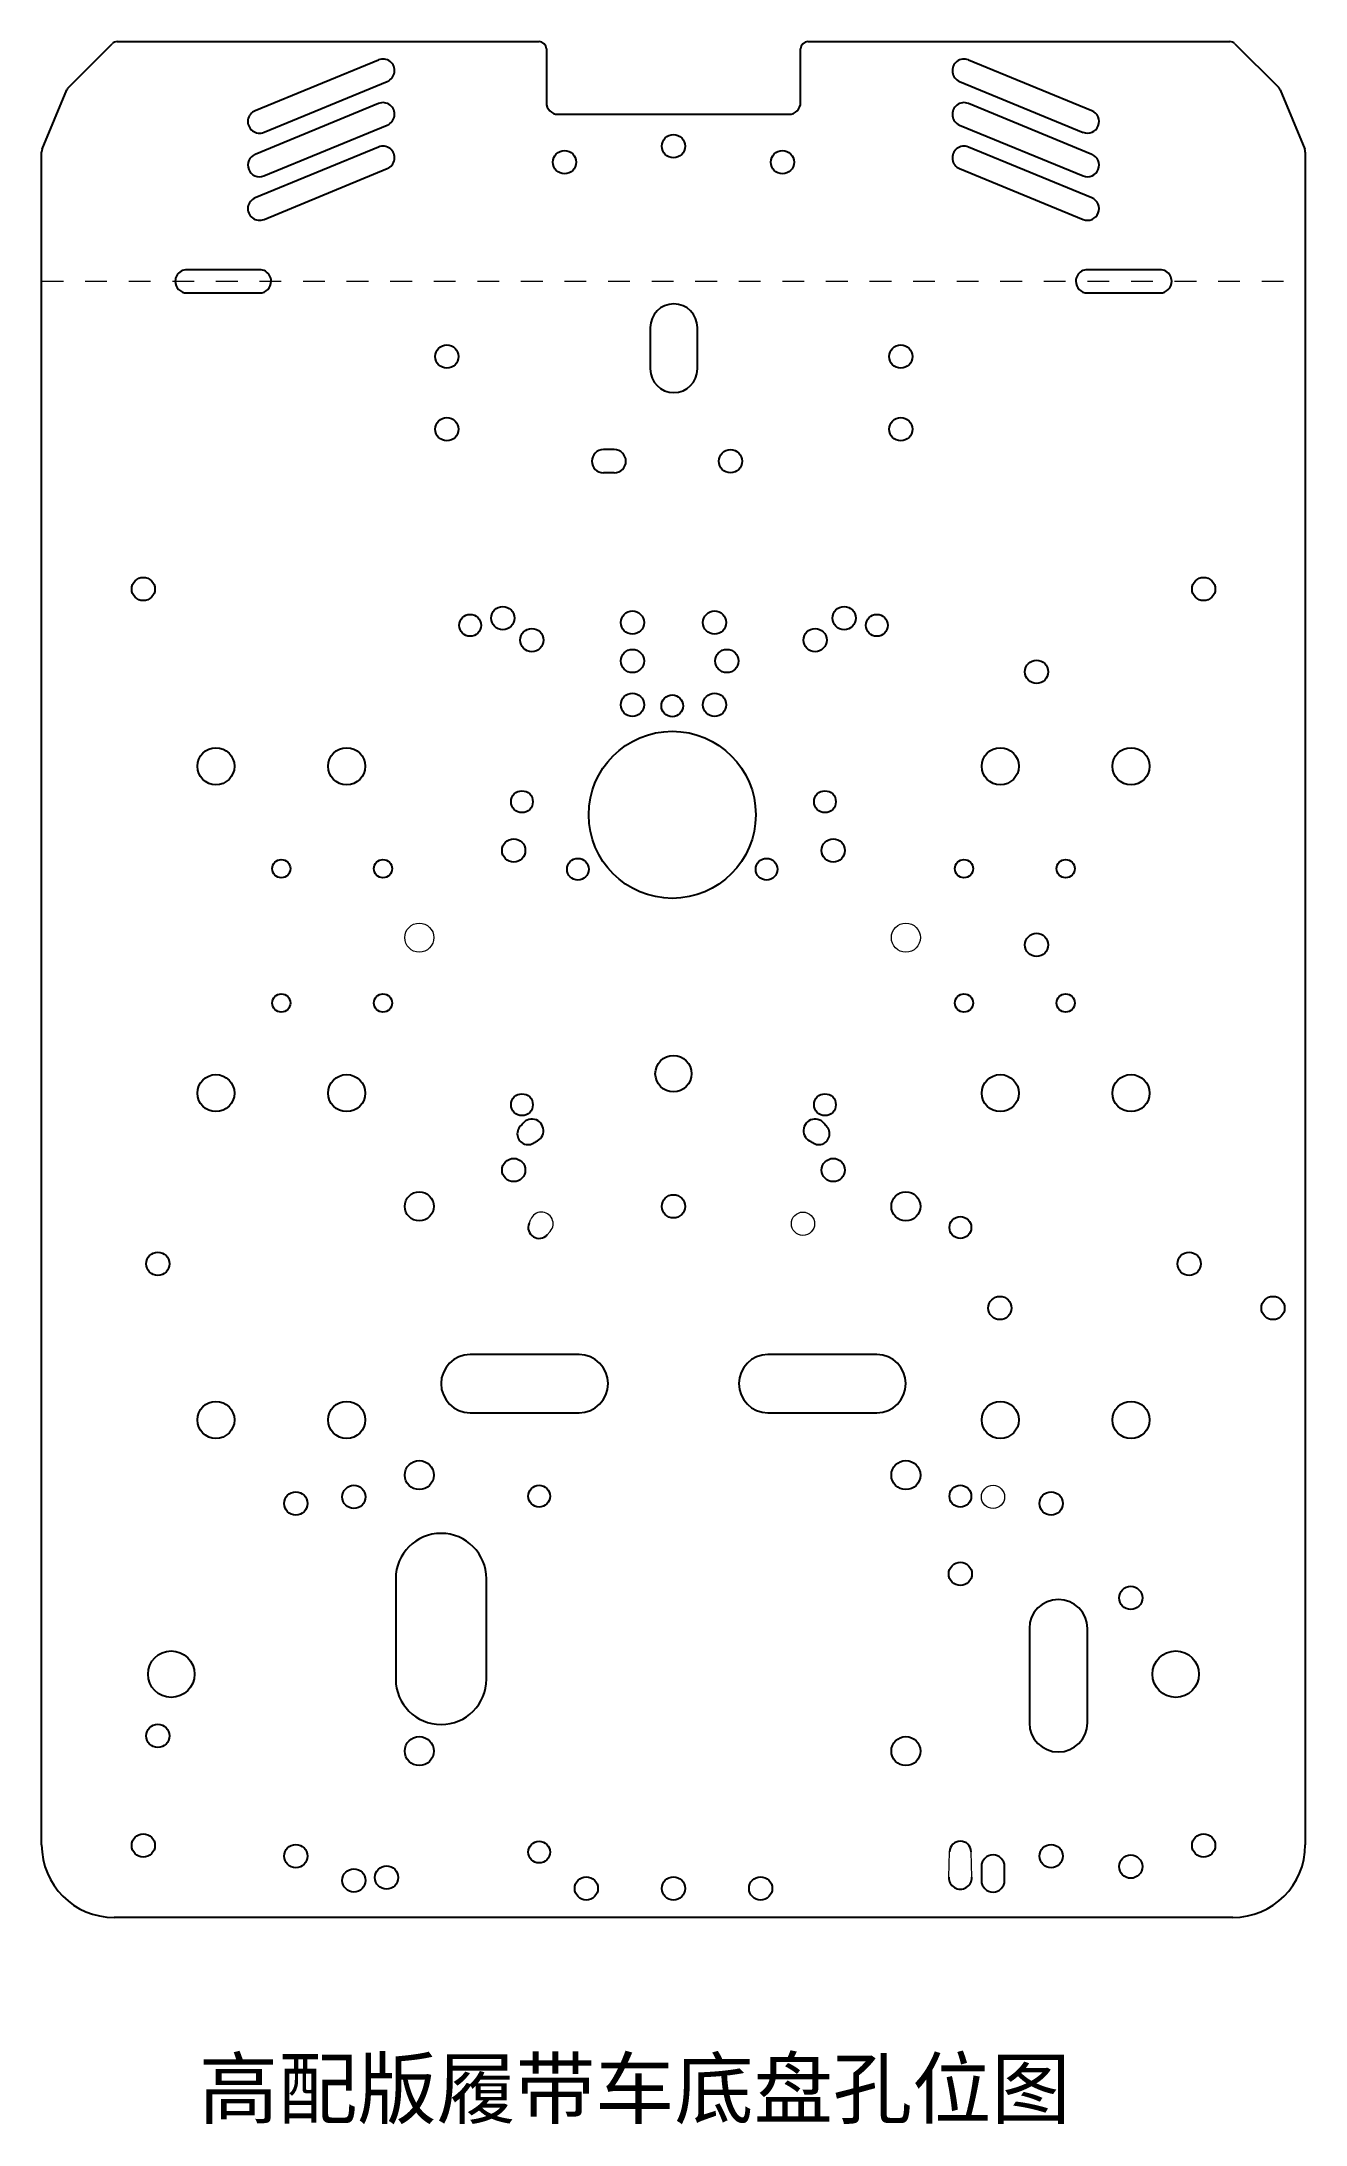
# Model space of a CAD drawing. Header units: millimetres. Extents: x -15888 to -15714, y 2990 to 3277.
import ezdxf

# ---------------------------------------------------------------- set-up
doc = ezdxf.new("R2010")
doc.units = ezdxf.units.MM
doc.linetypes.add('DASHED', pattern=[6, 3, -3])
doc.layers.get('0').update_dxf_attribs({"lineweight": 18})
for name, color, linetype, lineweight in [('Layer0000', 7, 'Continuous', 25), ('图层000', 7, 'Continuous', 25), ('尺寸线', 3, 'Continuous', 13)]:
    doc.layers.add(name, color=color, linetype=linetype, lineweight=lineweight)
doc.styles.add('数字和字母', font='romans.shx')

msp = doc.modelspace()

# ---------------------------------------------------------------- linework, layer by layer
at = {"linetype": 'DASHED'}
msp.add_line((-15887.93, 3243.73), (-15713.93, 3243.73), dxfattribs=at)
for p, q in [((-15820.81, 3114.02), (-15820.58, 3114.58)), ((-15818.3, 3112.46), (-15817.9, 3112.92)), ((-15763.03, 3023.99), (-15762.93, 3027.49)), ((-15759.83, 3023.99), (-15759.93, 3027.49))]:
    msp.add_line(p, q)
at = {"color": 1}
for centre, radius in [((-15835.93, 3153.36), 2), ((-15768.93, 3153.36), 2), ((-15756.93, 3076.35), 1.6)]:
    msp.add_circle(centre, radius, dxfattribs=at)
at = {"color": 6}
msp.add_circle((-15783.1, 3113.97), 1.6, dxfattribs=at)
msp.add_arc((-15819.1, 3113.97), 1.6, 318.9015, 157.5297, dxfattribs=at)
at = {"layer": 'Layer0000', "color": 7, "linetype": 'Continuous', "lineweight": 25}
for p, q in [((-15884.25, 3270.4), (-15878.22, 3276.43)), ((-15877.51, 3276.73), (-15819.43, 3276.73)), ((-15818.43, 3275.73), (-15818.43, 3268.33)), ((-15783.43, 3268.33), (-15783.43, 3275.73)), ((-15782.43, 3276.73), (-15724.34, 3276.73)), ((-15723.63, 3276.43), (-15717.6, 3270.4)), ((-15841.54, 3274.2), (-15858.52, 3267.21)), ((-15743.33, 3267.21), (-15760.32, 3274.2)), ((-15887.85, 3261.91), (-15884.47, 3270.08)), ((-15857.3, 3264.25), (-15840.33, 3271.24)), ((-15761.53, 3271.24), (-15744.52, 3264.24)), ((-15717.39, 3270.08), (-15714, 3261.91)), ((-15841.54, 3268.2), (-15858.52, 3261.21)), ((-15816.83, 3266.73), (-15785.03, 3266.73)), ((-15743.33, 3261.21), (-15760.32, 3268.2)), ((-15857.33, 3258.24), (-15840.33, 3265.24)), ((-15761.53, 3265.24), (-15744.52, 3258.24)), ((-15887.93, 3028.45), (-15887.93, 3261.53)), ((-15841.54, 3262.2), (-15858.52, 3255.21)), ((-15743.33, 3255.21), (-15760.32, 3262.2)), ((-15713.93, 3261.53), (-15713.93, 3028.45)), ((-15857.3, 3252.25), (-15840.33, 3259.24)), ((-15761.53, 3259.24), (-15744.52, 3252.24)), ((-15857.93, 3245.33), (-15867.93, 3245.33)), ((-15733.93, 3245.33), (-15743.93, 3245.33)), ((-15867.93, 3242.13), (-15857.93, 3242.13)), ((-15743.93, 3242.13), (-15733.93, 3242.13)), ((-15804.13, 3237.36), (-15804.13, 3231.66)), ((-15797.63, 3231.66), (-15797.63, 3237.36)), ((-15813.93, 3095.95), (-15828.93, 3095.95)), ((-15772.93, 3095.95), (-15787.93, 3095.95)), ((-15828.93, 3087.95), (-15813.93, 3087.95)), ((-15787.93, 3087.95), (-15772.93, 3087.95)), ((-15839.18, 3065.08), (-15839.18, 3051.27)), ((-15826.68, 3051.27), (-15826.68, 3065.08)), ((-15751.93, 3058.24), (-15751.93, 3045.24)), ((-15743.93, 3045.24), (-15743.93, 3058.24)), ((-15758.53, 3025.45), (-15758.53, 3023.55)), ((-15755.33, 3023.55), (-15755.33, 3025.45)), ((-15723.93, 3018.45), (-15877.93, 3018.45))]:
    msp.add_line(p, q, dxfattribs=at)
at = {"layer": 'Layer0000', "color": 5, "linetype": 'Continuous', "lineweight": 25}
for p, q in [((-15809.08, 3220.55), (-15810.58, 3220.55)), ((-15809.08, 3217.35), (-15810.58, 3217.35))]:
    msp.add_line(p, q, dxfattribs=at)
at = {"layer": 'Layer0000', "color": 7, "linetype": 'Continuous', "lineweight": 25}
for centre, radius in [((-15800.93, 3262.33), 1.6), ((-15815.93, 3260.13), 1.6), ((-15785.93, 3260.13), 1.6), ((-15832.13, 3233.36), 1.6), ((-15769.63, 3233.36), 1.6), ((-15832.13, 3223.36), 1.6), ((-15769.63, 3223.36), 1.6), ((-15873.93, 3201.36), 1.6), ((-15727.93, 3201.36), 1.6), ((-15828.93, 3196.36), 1.5), ((-15824.43, 3197.36), 1.6), ((-15806.58, 3196.74), 1.6), ((-15795.27, 3196.74), 1.6), ((-15777.43, 3197.36), 1.6), ((-15772.93, 3196.36), 1.5), ((-15820.43, 3194.33), 1.6), ((-15781.43, 3194.33), 1.6), ((-15750.93, 3189.96), 1.6), ((-15806.58, 3185.42), 1.6), ((-15795.27, 3185.42), 1.6), ((-15863.93, 3176.95), 2.55), ((-15845.93, 3176.95), 2.55), ((-15755.93, 3176.95), 2.55), ((-15737.93, 3176.95), 2.55), ((-15821.79, 3172.08), 1.5), ((-15780.07, 3172.08), 1.5), ((-15822.93, 3165.36), 1.6), ((-15778.93, 3165.36), 1.6), ((-15854.93, 3162.86), 1.25), ((-15840.93, 3162.86), 1.25), ((-15760.93, 3162.86), 1.25), ((-15746.93, 3162.86), 1.25), ((-15750.93, 3152.36), 1.6), ((-15854.93, 3144.36), 1.25), ((-15840.93, 3144.36), 1.25), ((-15760.93, 3144.36), 1.25), ((-15746.93, 3144.36), 1.25), ((-15863.93, 3131.95), 2.55), ((-15845.93, 3131.95), 2.55), ((-15800.93, 3134.63), 2.5), ((-15755.93, 3131.95), 2.55), ((-15737.93, 3131.95), 2.55), ((-15821.79, 3130.36), 1.5), ((-15780.07, 3130.36), 1.5), ((-15822.93, 3121.36), 1.6), ((-15778.93, 3121.36), 1.6), ((-15835.93, 3116.36), 2), ((-15800.93, 3116.36), 1.6), ((-15768.93, 3116.36), 2), ((-15761.43, 3113.45), 1.5), ((-15871.93, 3108.45), 1.6), ((-15729.93, 3108.45), 1.6), ((-15755.98, 3102.36), 1.6), ((-15718.38, 3102.36), 1.6), ((-15863.93, 3086.95), 2.55), ((-15845.93, 3086.95), 2.55), ((-15755.93, 3086.95), 2.55), ((-15737.93, 3086.95), 2.55), ((-15835.93, 3079.36), 2), ((-15768.93, 3079.36), 2), ((-15819.43, 3076.45), 1.5), ((-15761.43, 3076.45), 1.5), ((-15870.08, 3051.95), 3.2), ((-15731.78, 3051.95), 3.2), ((-15871.93, 3043.45), 1.6), ((-15835.93, 3041.36), 2), ((-15768.93, 3041.36), 2), ((-15873.93, 3028.36), 1.6), ((-15819.43, 3027.45), 1.5), ((-15727.93, 3028.36), 1.6), ((-15844.93, 3023.55), 1.6), ((-15812.93, 3022.45), 1.6), ((-15800.93, 3022.45), 1.6), ((-15788.93, 3022.45), 1.6)]:
    msp.add_circle(centre, radius, dxfattribs=at)
at = {"layer": 'Layer0000', "color": 5, "linetype": 'Continuous', "lineweight": 25}
for centre in [(-15793.08, 3218.95), (-15806.58, 3191.45), (-15793.58, 3191.45)]:
    msp.add_circle(centre, 1.6, dxfattribs=at)
at = {"layer": 'Layer0000', "color": 1, "linetype": 'Continuous', "lineweight": 25}
for centre, radius in [((-15801.1, 3170.27), 11.5), ((-15844.93, 3076.35), 1.6)]:
    msp.add_circle(centre, radius, dxfattribs=at)
at = {"layer": 'Layer0000', "color": 6, "linetype": 'Continuous', "lineweight": 25}
for centre in [(-15852.93, 3075.45), (-15748.93, 3075.45), (-15852.93, 3026.9), (-15748.93, 3026.9)]:
    msp.add_circle(centre, 1.6, dxfattribs=at)
at = {"layer": 'Layer0000', "color": 4, "linetype": 'Continuous', "lineweight": 25}
msp.add_circle((-15761.43, 3065.75), 1.6, dxfattribs=at)
at = {"layer": 'Layer0000', "color": 2, "linetype": 'Continuous', "lineweight": 25}
for centre in [(-15737.97, 3062.45), (-15737.97, 3025.45)]:
    msp.add_circle(centre, 1.6, dxfattribs=at)
at = {"layer": 'Layer0000', "color": 7, "linetype": 'Continuous', "lineweight": 25}
for centre, radius, start, end in [((-15877.51, 3275.73), 1, 90, 135), ((-15819.43, 3275.73), 1, 0, 90), ((-15782.43, 3275.73), 1, 90, 180), ((-15724.34, 3275.73), 1, 45, 90), ((-15840.93, 3272.73), 1.6, 291.9699, 112.4711), ((-15760.93, 3272.73), 1.6, 67.5289, 248.0301), ((-15883.54, 3269.7), 1, 135, 157.5), ((-15718.31, 3269.7), 1, 22.5, 45), ((-15857.93, 3265.73), 1.6, 111.7516, 293.0083), ((-15840.93, 3266.73), 1.6, 291.9699, 112.4711), ((-15816.83, 3268.33), 1.6, 180, 270), ((-15785.03, 3268.33), 1.6, 270, 0), ((-15760.93, 3266.73), 1.6, 67.5289, 248.0301), ((-15743.93, 3265.73), 1.6, 248.2484, 68.2484), ((-15886.93, 3261.53), 1, 157.5, 180), ((-15857.93, 3259.73), 1.6, 111.7516, 291.7516), ((-15840.93, 3260.73), 1.6, 291.9699, 112.4711), ((-15760.93, 3260.73), 1.6, 67.5289, 248.0301), ((-15743.93, 3259.73), 1.6, 248.2484, 68.2484), ((-15714.93, 3261.53), 1, 0, 22.5), ((-15857.93, 3253.73), 1.6, 111.7516, 293.0083), ((-15743.93, 3253.73), 1.6, 248.2484, 68.2484), ((-15867.93, 3243.73), 1.6, 120.364, 180), ((-15867.93, 3243.73), 1.6, 180, 270), ((-15867.93, 3243.73), 1.6, 90, 120.364), ((-15857.93, 3243.73), 1.6, 59.636, 90), ((-15857.93, 3243.73), 1.6, 270, 360), ((-15857.93, 3243.73), 1.6, 0, 59.636), ((-15743.93, 3243.73), 1.6, 120.364, 180), ((-15743.93, 3243.73), 1.6, 180, 270), ((-15743.93, 3243.73), 1.6, 90, 120.364), ((-15733.93, 3243.73), 1.6, 59.636, 90), ((-15733.93, 3243.73), 1.6, 270, 360), ((-15733.93, 3243.73), 1.6, 0, 59.636), ((-15800.88, 3237.36), 3.25, 0, 180), ((-15800.88, 3231.66), 3.25, 180, 0), ((-15820.93, 3126.36), 1.5, 126.4536, 313.1101), ((-15820.43, 3126.78), 1.6, 289.1589, 150.4048), ((-15781.43, 3126.78), 1.6, 29.5952, 250.8411), ((-15780.93, 3126.36), 1.5, 226.8899, 53.5464), ((-15819.43, 3113.45), 1.5, 157.5297, 318.9015), ((-15828.93, 3091.95), 4, 90, 270), ((-15813.93, 3091.95), 4, 270, 90), ((-15787.93, 3091.95), 4, 90, 270), ((-15772.93, 3091.95), 4, 270, 90), ((-15832.93, 3065.08), 6.25, 0, 180), ((-15747.93, 3058.24), 4, 0, 180), ((-15832.93, 3051.27), 6.25, 180, 0), ((-15747.93, 3045.24), 4, 180, 0), ((-15877.93, 3028.45), 10, 180, 270), ((-15723.93, 3028.45), 10, 270, 0), ((-15756.93, 3025.45), 1.6, 0, 180), ((-15756.93, 3023.55), 1.6, 180, 0)]:
    msp.add_arc(centre, radius, start, end, dxfattribs=at)
at = {"layer": 'Layer0000', "color": 5, "linetype": 'Continuous', "lineweight": 25}
for centre, start, end in [((-15810.58, 3218.95), 90, 270), ((-15809.08, 3218.95), 270, 90)]:
    msp.add_arc(centre, 1.6, start, end, dxfattribs=at)
at = {"layer": 'Layer0000', "color": 3, "linetype": 'Continuous', "lineweight": 25}
msp.add_arc((-15761.43, 3027.45), 1.5, 1.6372, 178.3628, dxfattribs=at)
at = {"layer": '图层000', "color": 4, "linetype": 'Continuous', "lineweight": 25}
for centre in [(-15801.1, 3185.27), (-15814.09, 3162.77), (-15788.11, 3162.77)]:
    msp.add_circle(centre, 1.5, dxfattribs=at)
at = {"layer": '图层000', "color": 4, "linetype": 'Continuous'}
msp.add_circle((-15840.43, 3023.95), 1.6, dxfattribs=at)
msp.add_arc((-15761.43, 3023.95), 1.6, 178.3628, 1.6372, dxfattribs=at)

# ---------------------------------------------------------------- texts
at = {"layer": '尺寸线', "insert": (-15866.28, 2998.89), "char_height": 8, "width": 139.8536, "attachment_point": 1, "style": '数字和字母'}
msp.add_mtext('{\\f宋体|b0|i0|c134|p2;高配版履带车底盘孔位图}', dxfattribs=at)

doc.saveas('drawing.dxf')
